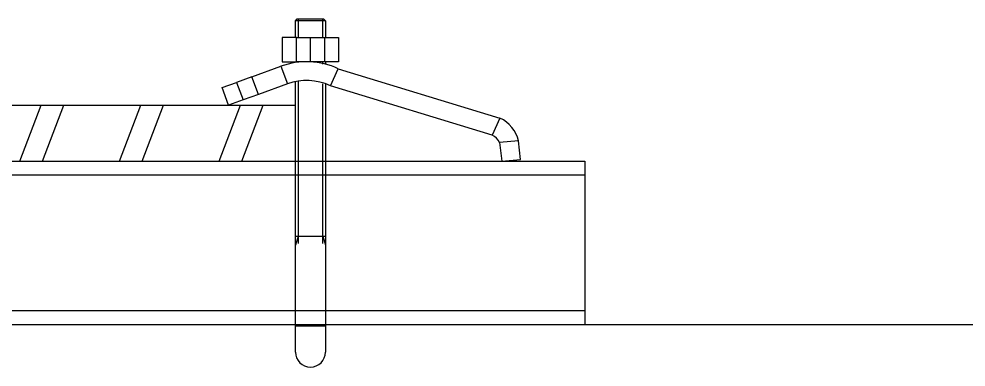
# Model space of a CAD drawing. Extents: x 27938 to 1042331, y -235042 to 1535213.
# Drawn here: x 727429 to 729846, y 733299 to 734188 of the extents above; entities that cross this region are included whole.
import ezdxf

# ---------------------------------------------------------------- set-up
doc = ezdxf.new("R2010")
doc.units = 0
doc.header["$LTSCALE"] = 1000
doc.header["$MEASUREMENT"] = 0
doc.layers.add('bz', color=2, linetype='Continuous')
doc.layers.add('walraven', color=7, linetype='Continuous')

msp = doc.modelspace()

# ---------------------------------------------------------------- linework, layer by layer
for p, q in [((725911.6, 733967.9), (728134.7, 733967.9)), ((727431.4, 733825.4), (727486.2, 733967.9)), ((727489.3, 733825.4), (727544.1, 733967.9)), ((727685.7, 733825.4), (727740.5, 733967.9)), ((727743.6, 733825.4), (727798.4, 733967.9)), ((727940, 733825.4), (727994.8, 733967.9)), ((727997.9, 733825.4), (728052.7, 733967.9))]:
    msp.add_line(p, q)
at = {"linetype": 'Continuous'}
for p, q in [((725191.4, 733825.4), (728873.3, 733825.4)), ((725191.4, 733789.7), (728873.3, 733789.7)), ((725191.4, 733443.6), (728873.3, 733443.6)), ((725191.4, 733407.9), (728873.3, 733407.9))]:
    msp.add_line(p, q, dxfattribs=at)
at = {"color": 7}
for p, q in [((725911.6, 733825.4), (728134.7, 733825.4)), ((728873.3, 733825.4), (728873.3, 733407.9))]:
    msp.add_line(p, q, dxfattribs=at)
at = {"layer": 'bz'}
msp.add_line((724405.8, 733407.9), (735524, 733407.9), dxfattribs=at)
at = {"layer": 'walraven', "color": 7, "linetype": 'Continuous'}
for p, q in [((728134.7, 734183.6), (728139.5, 734188.3)), ((728134.7, 734141.1), (728134.7, 734183.6)), ((728139.5, 734188.3), (728206.4, 734188.3)), ((728206.4, 734188.3), (728211.2, 734183.6)), ((728211.2, 734183.6), (728211.2, 734141.1)), ((728137.1, 734141.1), (728101.2, 734141.1)), ((728101.2, 734141.1), (728101.2, 734078.9)), ((728137.1, 734078.9), (728137.1, 734141.1)), ((728137.1, 734141.1), (728208.9, 734141.1)), ((728208.9, 734141.1), (728208.9, 734078.9)), ((728208.9, 734141.1), (728244.7, 734141.1)), ((728244.7, 734141.1), (728244.7, 734078.9)), ((728023.7, 734040.4), (728097.9, 734067.4)), ((728101.2, 734078.9), (728137.1, 734078.9)), ((728134.7, 734078.9), (728134.7, 734076.8)), ((728208.9, 734078.9), (728137.1, 734078.9)), ((728141.3, 734076.8), (728141.3, 734078.9)), ((728204.6, 734072.8), (728204.6, 734078.9)), ((728244.7, 734078.9), (728208.9, 734078.9)), ((728211.2, 734078.9), (728211.2, 734072.8)), ((728244.1, 734061), (728656.6, 733934.9)), ((728023.7, 734040.4), (727984.8, 734026.3)), ((727947.9, 734012.8), (727984.8, 734026.3)), ((727964.2, 733967.9), (727947.9, 734012.8)), ((728114.2, 734022.5), (728040.1, 733995.5)), ((728134.7, 733385.3), (728134.7, 734028.3)), ((728141.3, 734028.3), (728141.3, 733614.8)), ((728204.6, 733614.8), (728204.6, 734022.9)), ((728211.2, 734022.9), (728211.2, 733385.3)), ((728636.4, 733891.6), (728223.9, 734017.7)), ((728040.1, 733995.5), (728001.2, 733981.3)), ((728001.2, 733981.3), (727964.2, 733967.9)), ((728655, 733872.8), (728661.4, 733825.4)), ((728709, 733829.5), (728703.9, 733877.1)), ((728661.4, 733825.4), (728709, 733829.5)), ((728141.3, 733633.6), (728134.7, 733610.7)), ((728134.7, 733633.6), (728211.2, 733633.6)), ((728204.6, 733633.6), (728211.2, 733610.7)), ((728134.7, 733337.2), (728134.7, 733404.1)), ((728211.2, 733404.1), (728211.2, 733337.2))]:
    msp.add_line(p, q, dxfattribs=at)
at = {"layer": 'walraven', "color": 1, "linetype": 'Continuous'}
for p, q in [((728173, 734183.6), (728134.7, 734183.6)), ((728141.3, 734188.3), (728141.3, 734141.1)), ((728211.2, 734183.6), (728173, 734183.6)), ((728204.6, 734141.1), (728204.6, 734188.3)), ((728097.9, 734067.4), (728114.2, 734022.5)), ((728223.9, 734017.7), (728244.1, 734061)), ((728040.1, 733995.5), (728023.7, 734040.4)), ((727984.8, 734026.3), (728001.2, 733981.3)), ((728656.6, 733934.9), (728636.4, 733891.6)), ((728703.9, 733877.1), (728655, 733872.8)), ((728134.7, 733404.1), (728211.2, 733404.1))]:
    msp.add_line(p, q, dxfattribs=at)
at = {"layer": 'walraven', "color": 3, "linetype": 'Continuous'}
msp.add_line((728173, 734078.9), (728173, 734141.1), dxfattribs=at)
at = {"layer": 'walraven', "color": 7, "linetype": 'Continuous'}
for centre, radius, start, end in [((728163.3, 733887.7), 191.2, 65, 110), ((728163.3, 733887.7), 143.4, 65, 110), ((728620.2, 733856.9), 86, 13.5304, 65), ((728620.2, 733856.9), 38.2, 24.4965, 65), ((728173, 733337.2), 38.2, 180, 0)]:
    msp.add_arc(centre, radius, start, end, dxfattribs=at)

doc.saveas('drawing.dxf')
